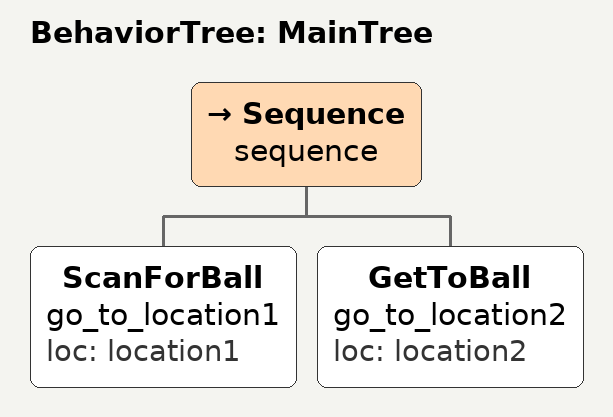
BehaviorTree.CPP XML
<!-- Behavior tree that sequentially navigates locations naively -->
<root main_tree_to_execute = "MainTree" >
  <BehaviorTree ID="MainTree">
    <Sequence name="sequence">
      <ScanForBall name="go_to_location1" loc="location1" />
      <GetToBall name="go_to_location2" loc="location2" />
    </Sequence>
  </BehaviorTree>
</root>
